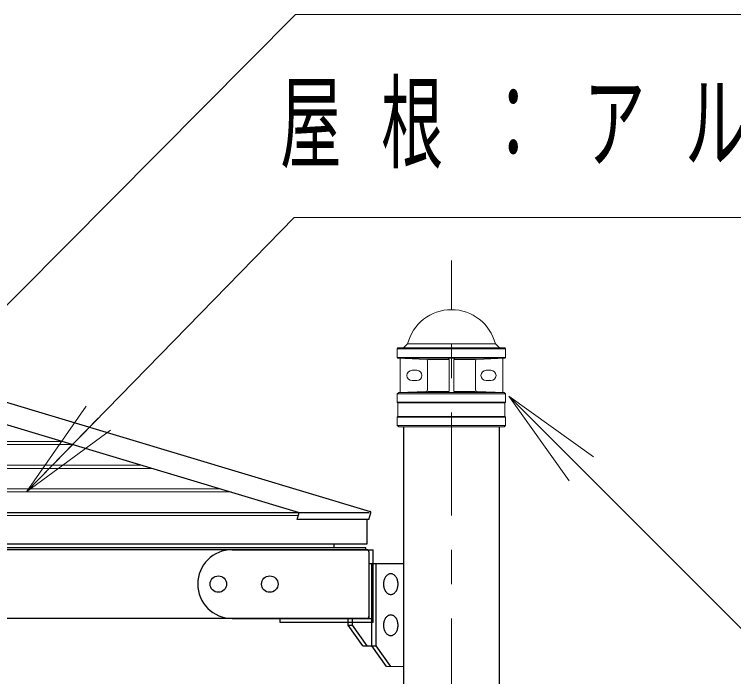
# Model space of a CAD drawing. Units: millimetres on the paper, scale 1:50. Extents: x -365 to 10, y -38 to 257.
# Drawn here: x -207.64 to -186.66, y 108.78 to 128.09 of the extents above; entities that cross this region are included whole.
import ezdxf

# ---------------------------------------------------------------- set-up
doc = ezdxf.new("R2010")
doc.units = ezdxf.units.MM
doc.linetypes.add('USER2', pattern=[6, 3, -1, 1, -1])
doc.layers.add('LY_1', color=7, linetype='Continuous', lineweight=25)
doc.styles.add('ＭＳ ゴシック', font='')
doc.styles.get('ＭＳ ゴシック').set_extended_font_data('MS Gothic')

msp = doc.modelspace()

# ---------------------------------------------------------------- linework, layer by layer
at = {"layer": 'LY_1', "color": 131}
for p, q in [((-226.785, 121.806), (-199.33, 113.569)), ((-224.62, 121.806), (-197.267, 113.6)), ((-199.392, 113.361), (-199.33, 113.569)), ((-197.305, 113.361), (-197.245, 113.56)), ((-197.305, 113.361), (-199.392, 113.361)), ((-227.291, 112.544), (-197.391, 112.544)), ((-197.371, 112.48), (-227.291, 112.48)), ((-198.327, 112.649), (-198.327, 112.6)), ((-197.471, 112.48), (-198.311, 112.48)), ((-198.271, 112.48), (-197.391, 112.48)), ((-197.391, 112.48), (-197.391, 112.544)), ((-197.291, 110.56), (-197.291, 112.4)), ((-197.291, 110.48), (-197.291, 112.08)), ((-197.371, 110.48), (-227.291, 110.48)), ((-197.906, 110.48), (-197.291, 110.48))]:
    msp.add_line(p, q, dxfattribs=at)
at = {"layer": 'LY_1', "linetype": 'USER2', "lineweight": 13}
msp.add_line((-194.891, 59.48), (-194.891, 120.909), dxfattribs=at)
at = {"layer": 'LY_1', "lineweight": 13}
for p, q in [((-196.471, 118.342), (-196.451, 118.362)), ((-196.471, 118.342), (-196.471, 118.082)), ((-196.471, 118.342), (-193.311, 118.342)), ((-196.451, 118.362), (-193.331, 118.362)), ((-196.289, 118.362), (-196.171, 118.48)), ((-196.171, 118.48), (-193.611, 118.48)), ((-193.493, 118.362), (-193.611, 118.48)), ((-193.331, 118.362), (-193.311, 118.342)), ((-193.311, 118.342), (-193.311, 118.082)), ((-196.471, 118.082), (-193.311, 118.082)), ((-196.471, 118.082), (-196.451, 118.062)), ((-196.451, 118.062), (-195.629, 118.026)), ((-196.451, 118.062), (-193.331, 118.062)), ((-196.391, 118.058), (-196.391, 117.066)), ((-195.591, 118.024), (-194.961, 118.024)), ((-195.591, 117.986), (-195.591, 117.137)), ((-194.961, 118.022), (-194.961, 117.102)), ((-194.191, 118.024), (-194.821, 118.024)), ((-194.821, 118.022), (-194.821, 117.102)), ((-194.191, 117.986), (-194.191, 117.137)), ((-193.331, 118.062), (-194.153, 118.026)), ((-193.391, 118.058), (-193.391, 117.066)), ((-193.331, 118.062), (-193.311, 118.082)), ((-196.041, 117.712), (-195.901, 117.712)), ((-193.741, 117.712), (-193.881, 117.712)), ((-196.041, 117.412), (-195.901, 117.412)), ((-193.741, 117.412), (-193.881, 117.412)), ((-196.431, 117.062), (-195.629, 117.097)), ((-195.591, 117.098), (-194.961, 117.098)), ((-194.191, 117.098), (-194.821, 117.098)), ((-193.351, 117.062), (-194.153, 117.097)), ((-196.431, 117.062), (-196.471, 117.022)), ((-196.471, 117.022), (-193.311, 117.022)), ((-196.471, 117.022), (-196.471, 116.782)), ((-196.431, 117.062), (-193.351, 117.062)), ((-193.351, 117.062), (-193.311, 117.022)), ((-193.311, 117.022), (-193.311, 116.782)), ((-191.455, 114.487), (-193.222, 116.962)), ((-193.222, 116.962), (-190.747, 115.194)), ((-193.222, 116.962), (-191.101, 114.841)), ((-207.29, 114.171), (-205.55, 116.666)), ((-196.471, 116.782), (-193.311, 116.782)), ((-196.471, 116.782), (-196.451, 116.762)), ((-196.451, 116.762), (-193.331, 116.762)), ((-196.451, 116.762), (-196.451, 116.362)), ((-193.311, 116.782), (-193.331, 116.762)), ((-193.331, 116.762), (-193.331, 116.362)), ((-207.29, 114.171), (-205.193, 116.316)), ((-196.451, 116.362), (-196.471, 116.342)), ((-196.471, 116.342), (-193.311, 116.342)), ((-196.471, 116.342), (-196.471, 116.102)), ((-196.451, 116.362), (-193.331, 116.362)), ((-193.331, 116.362), (-193.311, 116.342)), ((-193.311, 116.342), (-193.311, 116.102)), ((-196.471, 116.102), (-193.311, 116.102)), ((-196.471, 116.102), (-196.431, 116.062)), ((-196.431, 116.062), (-193.351, 116.062)), ((-193.311, 116.102), (-193.351, 116.062)), ((-204.835, 115.967), (-207.29, 114.171)), ((-196.788, 109.08), (-196.289, 109.08))]:
    msp.add_line(p, q, dxfattribs=at)
at = {"layer": 'LY_1'}
for p, q in [((-196.289, 116.062), (-196.289, 108.324)), ((-193.493, 108.324), (-193.493, 116.062)), ((-197.351, 112.649), (-197.351, 113.361)), ((-227.291, 112.649), (-197.351, 112.649)), ((-197.213, 109.68), (-197.213, 112.08)), ((-197.086, 109.68), (-197.086, 112.08)), ((-197.906, 110.28), (-197.906, 110.48)), ((-197.779, 110.28), (-197.779, 110.48)), ((-197.906, 110.28), (-197.779, 110.28)), ((-197.481, 109.68), (-197.906, 110.28)), ((-197.354, 109.68), (-197.779, 110.28)), ((-197.481, 109.68), (-197.086, 109.68)), ((-196.788, 109.08), (-197.213, 109.68)), ((-196.661, 109.08), (-197.086, 109.68))]:
    msp.add_line(p, q, dxfattribs=at)
at = {"layer": 'LY_1', "color": 12, "lineweight": 13}
for p, q in [((-206.226, 115.638), (-227.291, 115.638)), ((-205.912, 115.544), (-227.291, 115.544)), ((-203.927, 114.949), (-227.291, 114.949)), ((-203.613, 114.854), (-227.291, 114.854)), ((-201.629, 114.259), (-227.291, 114.259)), ((-201.314, 114.165), (-227.291, 114.165))]:
    msp.add_line(p, q, dxfattribs=at)
at = {"layer": 'LY_1', "color": 4}
msp.add_line((-227.291, 113.569), (-197.291, 113.569), dxfattribs=at)
at = {"layer": 'LY_1', "color": 4, "lineweight": 13}
msp.add_line((-199.358, 113.475), (-227.291, 113.475), dxfattribs=at)
at = {"layer": 'LY_1', "color": 40}
for p, q in [((-201.291, 112.48), (-197.171, 112.48)), ((-197.171, 110.36), (-197.171, 112.48)), ((-201.291, 110.48), (-197.171, 110.48)), ((-199.891, 110.36), (-199.891, 110.48)), ((-197.171, 110.36), (-199.891, 110.36))]:
    msp.add_line(p, q, dxfattribs=at)
at = {"layer": 'LY_1', "color": 2}
msp.add_line((-197.291, 112.08), (-196.289, 112.08), dxfattribs=at)
at = {"layer": 'LY_1', "lineweight": 13}
for points in [[(-210.17, 117.301), (-199.441, 128.086), (-181.157, 128.086)], [(-207.29, 114.171), (-199.475, 122.164), (-172.475, 122.164)], [(-193.222, 116.962), (-185.452, 109.192), (-158.452, 109.192)]]:
    msp.add_lwpolyline(points, dxfattribs=at)
at = {"layer": 'LY_1'}
for points in [[(-196.661, 111.78), (-196.68, 111.778), (-196.698, 111.775), (-196.716, 111.769), (-196.734, 111.761), (-196.751, 111.751), (-196.767, 111.739), (-196.783, 111.725), (-196.798, 111.709), (-196.811, 111.692), (-196.824, 111.672), (-196.835, 111.652), (-196.845, 111.63), (-196.854, 111.606), (-196.861, 111.582), (-196.866, 111.557), (-196.87, 111.532), (-196.873, 111.506), (-196.873, 111.48), (-196.873, 111.453), (-196.87, 111.427), (-196.866, 111.402), (-196.861, 111.377), (-196.854, 111.353), (-196.845, 111.33), (-196.835, 111.308), (-196.824, 111.287), (-196.811, 111.267), (-196.798, 111.25), (-196.783, 111.234), (-196.767, 111.22), (-196.751, 111.208), (-196.734, 111.198), (-196.716, 111.19), (-196.698, 111.184), (-196.68, 111.181), (-196.661, 111.18), (-196.643, 111.181), (-196.624, 111.184), (-196.606, 111.19), (-196.589, 111.198), (-196.572, 111.208), (-196.555, 111.22), (-196.54, 111.234), (-196.525, 111.25), (-196.511, 111.267), (-196.499, 111.287), (-196.488, 111.308), (-196.478, 111.33), (-196.469, 111.353), (-196.462, 111.377), (-196.456, 111.402), (-196.452, 111.427), (-196.45, 111.453), (-196.449, 111.48), (-196.45, 111.506), (-196.452, 111.532), (-196.456, 111.557), (-196.462, 111.582), (-196.469, 111.606), (-196.478, 111.63), (-196.488, 111.652), (-196.499, 111.672), (-196.511, 111.692), (-196.525, 111.709), (-196.54, 111.725), (-196.555, 111.739), (-196.572, 111.751), (-196.589, 111.761), (-196.606, 111.769), (-196.624, 111.775), (-196.643, 111.778)], [(-196.661, 110.58), (-196.68, 110.578), (-196.698, 110.575), (-196.716, 110.569), (-196.734, 110.561), (-196.751, 110.551), (-196.767, 110.539), (-196.783, 110.525), (-196.798, 110.509), (-196.811, 110.492), (-196.824, 110.472), (-196.835, 110.452), (-196.845, 110.43), (-196.854, 110.406), (-196.861, 110.382), (-196.866, 110.357), (-196.87, 110.332), (-196.873, 110.306), (-196.873, 110.28), (-196.873, 110.253), (-196.87, 110.227), (-196.866, 110.202), (-196.861, 110.177), (-196.854, 110.153), (-196.845, 110.13), (-196.835, 110.108), (-196.824, 110.087), (-196.811, 110.067), (-196.798, 110.05), (-196.783, 110.034), (-196.767, 110.02), (-196.751, 110.008), (-196.734, 109.998), (-196.716, 109.99), (-196.698, 109.984), (-196.68, 109.981), (-196.661, 109.98), (-196.643, 109.981), (-196.624, 109.984), (-196.606, 109.99), (-196.589, 109.998), (-196.572, 110.008), (-196.555, 110.02), (-196.54, 110.034), (-196.525, 110.05), (-196.511, 110.067), (-196.499, 110.087), (-196.488, 110.108), (-196.478, 110.13), (-196.469, 110.153), (-196.462, 110.177), (-196.456, 110.202), (-196.452, 110.227), (-196.45, 110.253), (-196.449, 110.28), (-196.45, 110.306), (-196.452, 110.332), (-196.456, 110.357), (-196.462, 110.382), (-196.469, 110.406), (-196.478, 110.43), (-196.488, 110.452), (-196.499, 110.472), (-196.511, 110.492), (-196.525, 110.509), (-196.54, 110.525), (-196.555, 110.539), (-196.572, 110.551), (-196.589, 110.561), (-196.606, 110.569), (-196.624, 110.575), (-196.643, 110.578)]]:
    msp.add_lwpolyline(points, close=True, dxfattribs=at)
at = {"layer": 'LY_1', "color": 40}
for centre in [(-201.691, 111.48), (-200.191, 111.48)]:
    msp.add_circle(centre, 0.24, dxfattribs=at)
at = {"layer": 'LY_1', "lineweight": 13}
for centre, radius, start, end in [((-194.891, 118.16), 1.319, 14.0025, 165.9975), ((-195.631, 117.986), 0.04, 0, 87.5), ((-195.001, 118.022), 0.04, 0, 90), ((-194.781, 118.022), 0.04, 90, 180), ((-194.151, 117.986), 0.04, 92.5, 180), ((-196.041, 117.562), 0.15, 90, 270), ((-195.901, 117.562), 0.15, 270, 90), ((-193.881, 117.562), 0.15, 90, 270), ((-193.741, 117.562), 0.15, 270, 90), ((-195.631, 117.137), 0.04, 272.5, 0), ((-195.001, 117.102), 0.04, 270, 0), ((-194.781, 117.102), 0.04, 180, 270), ((-194.151, 117.137), 0.04, 180, 267.5)]:
    msp.add_arc(centre, radius, start, end, dxfattribs=at)
at = {"layer": 'LY_1', "color": 131}
for centre, radius, start, end in [((-197.276, 113.57), 0.032, 343.3008, 73.3008), ((-198.271, 112.6), 0.056, 180, 270), ((-197.371, 112.4), 0.08, 0, 90), ((-197.371, 110.56), 0.08, 270, 0)]:
    msp.add_arc(centre, radius, start, end, dxfattribs=at)
at = {"layer": 'LY_1', "color": 40}
msp.add_arc((-201.291, 111.48), 1, 90, 270, dxfattribs=at)

# ---------------------------------------------------------------- texts
at = {"layer": 'LY_1', "insert": (-199.891, 124.814), "char_height": 2.199, "attachment_point": 4, "style": 'ＭＳ ゴシック'}
msp.add_mtext('\\T1.64;\\W0.6;屋根：アルミ押出材', dxfattribs=at)

doc.saveas('drawing.dxf')
